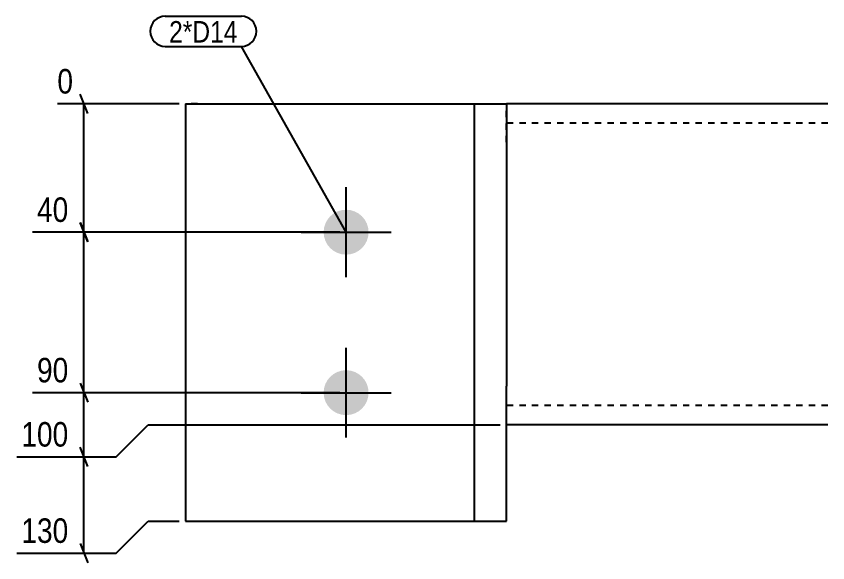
# Model space of a CAD drawing. Header units: millimetres. Extents: x 5 to 23496, y 3 to 654.
# Drawn here: x 7989.5 to 8242.3, y 6.8 to 177.1 of the extents above; entities that cross this region are included whole.
import ezdxf

# ---------------------------------------------------------------- set-up
doc = ezdxf.new("R2010")
doc.units = ezdxf.units.MM
doc.linetypes.add('DXK_LINE_DOT2', pattern=[3.9198, 1.9599, -1.9599])
for name, color, linetype in [('MÅLSÆTNING', 7, 'Continuous'), ('STÅL', 7, 'Continuous'), ('TEKST', 7, 'Continuous')]:
    doc.layers.add(name, color=color, linetype=linetype)
doc.styles.add('Arial Narrow', font='ARIALN.TTF', dxfattribs={"height": 0.2})

msp = doc.modelspace()

# ---------------------------------------------------------------- hatches: boundary and pattern name
at = {"layer": 'STÅL', "linetype": 'Continuous'}
for points in [[(8092.26, 116.8, -1), (8092.26, 102.8, -1)], [(8092.26, 66.8, -1), (8092.26, 52.8, -1)]]:
    msp.add_hatch(color=96, dxfattribs=at).paths.add_polyline_path(points)

# ---------------------------------------------------------------- linework, layer by layer
at = {"layer": 'MÅLSÆTNING', "color": 7, "linetype": 'Continuous'}
for p, q in [((8011.81, 146.8), (8009.41, 152.8)), ((8040.26, 149.8), (8002.34, 149.8)), ((8010.61, 109.8), (8010.61, 149.8)), ((8009.41, 112.8), (8011.81, 106.8)), ((8011.81, 106.8), (8009.41, 112.8)), ((8090.26, 109.8), (7994.55, 109.8)), ((8090.26, 109.8), (7994.55, 109.8)), ((8010.61, 59.8), (8010.61, 109.8)), ((8009.41, 62.8), (8011.81, 56.8)), ((8009.41, 62.8), (8011.81, 56.8)), ((8090.26, 59.8), (7994.55, 59.8)), ((8090.26, 59.8), (7994.55, 59.8)), ((8010.61, 39.8), (8010.61, 59.8)), ((8020.61, 39.8), (8030.61, 49.8)), ((8020.61, 39.8), (8030.61, 49.8)), ((8030.61, 49.8), (8140.26, 49.8)), ((8030.61, 49.8), (8140.26, 49.8)), ((8011.81, 36.8), (8009.41, 42.8)), ((8011.81, 36.8), (8009.41, 42.8)), ((7989.67, 39.8), (8020.61, 39.8)), ((7989.67, 39.8), (8020.61, 39.8)), ((8010.61, 9.8), (8010.61, 39.8)), ((8020.61, 9.8), (8030.61, 19.8)), ((8030.61, 19.8), (8040.26, 19.8)), ((8009.41, 12.8), (8011.81, 6.8)), ((7989.67, 9.8), (8020.61, 9.8))]:
    msp.add_line(p, q, dxfattribs=at)
at = {"layer": 'STÅL', "color": 2, "linetype": 'Continuous'}
for p, q in [((8042.26, 149.8), (8142.26, 149.8)), ((8042.26, 149.8), (8042.26, 19.8)), ((8132.26, 19.8), (8132.26, 149.8)), ((8142.26, 149.8), (8142.26, 137.82)), ((8242.26, 149.8), (8142.26, 149.8)), ((8142.26, 137.82), (8142.26, 137.8)), ((8142.26, 137.8), (8142.26, 61.8)), ((8142.26, 137.8), (8142.26, 61.8)), ((8142.26, 61.8), (8142.26, 61.78)), ((8142.26, 19.8), (8142.26, 61.78)), ((8242.26, 49.8), (8142.26, 49.8)), ((8042.26, 19.8), (8142.26, 19.8))]:
    msp.add_line(p, q, dxfattribs=at)
at = {"layer": 'STÅL', "color": 7, "linetype": 'DXK_LINE_DOT2'}
for p, q in [((8045.96, 149.8), (8042.26, 149.8)), ((8142.26, 137.82), (8142.26, 149.8)), ((8242.26, 143.8), (8142.26, 143.8)), ((8142.26, 137.82), (8142.26, 137.8)), ((8142.26, 61.8), (8142.26, 61.78)), ((8142.26, 49.8), (8142.26, 61.78)), ((8242.26, 55.8), (8142.26, 55.8))]:
    msp.add_line(p, q, dxfattribs=at)
at = {"layer": 'STÅL', "color": 96, "linetype": 'Continuous'}
for p, q in [((8092.26, 95.8), (8092.26, 123.8)), ((8078.26, 109.8), (8106.26, 109.8)), ((8092.26, 45.8), (8092.26, 73.8)), ((8078.26, 59.8), (8106.26, 59.8))]:
    msp.add_line(p, q, dxfattribs=at)

# ---------------------------------------------------------------- wipeouts: each hides what was drawn before it
at = {"color": 0, "linetype": 'Continuous'}
for points in [[(8007.36, 111.4), (8007.36, 122.6), (7994.41, 122.6), (7994.41, 111.4)], [(8007.36, 61.4), (8007.36, 72.6), (7994.41, 72.6), (7994.41, 61.4)], [(8007.36, 41.4), (8007.36, 52.6), (7989.53, 52.6), (7989.53, 41.4)], [(8007.36, 11.4), (8007.36, 22.6), (7989.53, 22.6), (7989.53, 11.4)]]:
    msp.add_wipeout(points, dxfattribs=at).dxf.layer = 'MÅLSÆTNING'
at = {"color": 0}
msp.add_wipeout([(8058.45, 168.89), (8058.45, 175.89), (8037.14, 175.89), (8037.14, 168.89)], dxfattribs=at).dxf.layer = 'TEKST'

# ---------------------------------------------------------------- next in the draw order: texts
at = {"layer": 'MÅLSÆTNING', "color": 3, "linetype": 'Continuous', "style": 'Arial Narrow'}
for s, p in [('40', (7996.01, 113)), ('90', (7996.01, 63)), ('100', (7991.13, 43)), ('130', (7991.13, 13))]:
    msp.add_text(s, height=7.635, dxfattribs=at).set_placement(p)

# ---------------------------------------------------------------- next in the draw order: wipeouts: each hides what was drawn before it
at = {"color": 0, "linetype": 'Continuous'}
msp.add_wipeout([(8008.81, 151.4), (8008.81, 162.6), (8000.74, 162.6), (8000.74, 151.4)], dxfattribs=at).dxf.layer = 'MÅLSÆTNING'
at = {"color": 0}
msp.add_wipeout([(8058.45, 168.89), (8058.45, 175.89), (8037.14, 175.89), (8037.14, 168.89)], dxfattribs=at).dxf.layer = 'TEKST'

# ---------------------------------------------------------------- next in the draw order: linework, layer by layer
at = {"layer": 'TEKST', "color": 7, "linetype": 'Continuous'}
for p, q in [((8035.94, 177.09), (8059.65, 177.09)), ((8035.94, 167.69), (8059.65, 167.69)), ((8092.26, 109.8), (8059.65, 167.69))]:
    msp.add_line(p, q, dxfattribs=at)
for centre, start, end in [((8035.94, 172.39), 90, 270), ((8059.65, 172.39), 270, 90)]:
    msp.add_arc(centre, 4.7, start, end, dxfattribs=at)

# ---------------------------------------------------------------- next in the draw order: texts
at = {"layer": 'MÅLSÆTNING', "color": 3, "linetype": 'Continuous', "style": 'Arial Narrow'}
msp.add_text('0', height=7.64, dxfattribs=at).set_placement((8002.34, 153))
at = {"layer": 'TEKST', "color": 3, "style": 'Arial Narrow'}
msp.add_text('2*D14', height=6.681, dxfattribs=at).set_placement((8037.14, 168.89))

doc.saveas('drawing.dxf')
